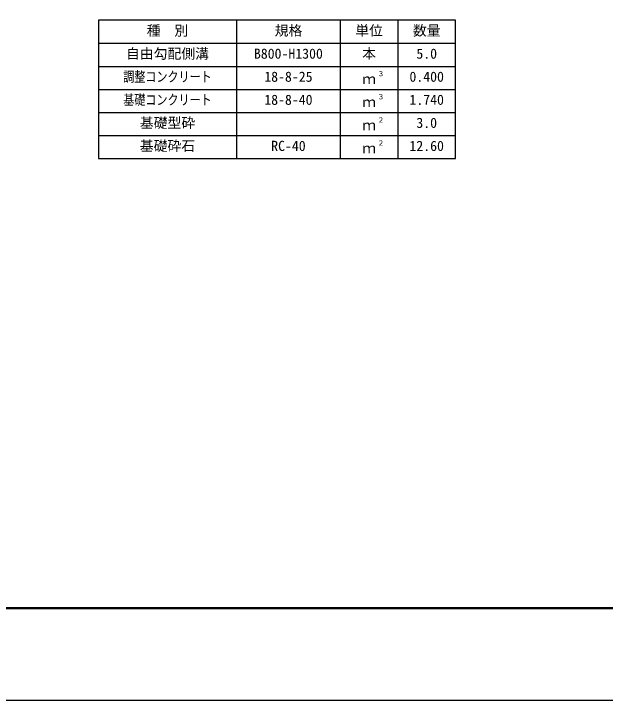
# Model space of a CAD drawing. Units: millimetres, scale not verified. Extents: x -16800 to 16800, y -5940 to 5940.
# Drawn here: x 3658 to 6225, y -5940 to -2963 of the extents above; entities that cross this region are included whole.
import ezdxf
from ezdxf.enums import TextEntityAlignment as Align

# ---------------------------------------------------------------- set-up
doc = ezdxf.new("R2010")
doc.units = ezdxf.units.MM
doc.header["$LTSCALE"] = 20
for name, color, linetype, lineweight in [('0-1_Defpoints', 5, 'Continuous', 25), ('0-3_HYO', 3, 'Continuous', 25), ('0-4_HYO2', 4, 'Continuous', 25), ('0-6_TXT', 7, 'Continuous', 25), ('0-7_WAKU', 3, 'Continuous', 25)]:
    doc.layers.add(name, color=color, linetype=linetype, lineweight=lineweight)
doc.styles.add('ＭＳ ゴシック', font='')
doc.styles.get('ＭＳ ゴシック').set_extended_font_data('MS Gothic')

msp = doc.modelspace()

# ---------------------------------------------------------------- linework, layer by layer
at = {"layer": '0-1_Defpoints'}
msp.add_lwpolyline([(0, -5940), (16800, -5940), (16800, 5940), (0, 5940)], close=True, dxfattribs=at)
at = {"layer": '0-3_HYO'}
for p, q in [((4625, -2991.13), (4625, -3591.13)), ((5075, -2991.13), (5075, -3591.13)), ((5325, -2991.13), (5325, -3591.13)), ((4025, -3091.13), (5575, -3091.13))]:
    msp.add_line(p, q, dxfattribs=at)
msp.add_lwpolyline([(4025, -3591.13), (5575, -3591.13), (5575, -2991.13), (4025, -2991.13)], close=True, dxfattribs=at)
at = {"layer": '0-4_HYO2'}
for p, q in [((4025, -3191.13), (5575, -3191.13)), ((4025, -3291.13), (5575, -3291.13)), ((4025, -3391.13), (5575, -3391.13)), ((4025, -3491.13), (5575, -3491.13))]:
    msp.add_line(p, q, dxfattribs=at)
at = {"layer": '0-7_WAKU', "lineweight": 50}
msp.add_lwpolyline([(400, -5540), (16400, -5540), (16400, 5540), (400, 5540)], close=True, dxfattribs=at)

# ---------------------------------------------------------------- texts
at = {"layer": '0-6_TXT', "style": 'ＭＳ ゴシック'}
for s, height, p in [('種\u3000別', 43.99, (4235, -3071.13)), ('規格', 43.99, (4790, -3071.13)), ('単位', 43.99, (5140, -3071.13)), ('数量', 43.99, (5390, -3071.13)), ('自由勾配側溝', 43.99, (4145, -3171.13)), ('B800-H1300', 43.99, (4700, -3171.13)), ('本', 43.99, (5170, -3171.13)), ('5.0', 43.99, (5405, -3171.13)), ('18-8-25', 43.99, (4745, -3271.13)), ('３', 21.99, (5235.54, -3240.76)), ('0.400', 43.99, (5375, -3271.13)), ('ｍ', 43.99, (5170, -3281.13)), ('18-8-40', 43.99, (4745, -3371.13)), ('３', 21.99, (5235.54, -3340.76)), ('1.740', 43.99, (5375, -3371.13)), ('ｍ', 43.99, (5170, -3381.13)), ('基礎型砕', 43.99, (4205, -3471.13)), ('２', 21.99, (5235.54, -3440.76)), ('3.0', 43.99, (5405, -3471.13)), ('ｍ', 43.99, (5170, -3481.13)), ('基礎砕石', 43.99, (4205, -3571.13)), ('２', 21.99, (5235.54, -3540.76)), ('RC-40', 43.99, (4775, -3571.13)), ('ｍ', 43.99, (5170, -3581.13)), ('12.60', 43.99, (5375, -3571.13))]:
    msp.add_text(s, height=height, dxfattribs=at).set_placement(p, align=Align.BOTTOM_LEFT)
at = {"layer": '0-6_TXT', "style": 'ＭＳ ゴシック', "width": 0.8}
for s, p in [('調整コンクリート', (4133, -3271.13)), ('基礎コンクリート', (4133, -3371.13))]:
    msp.add_text(s, height=43.99, dxfattribs=at).set_placement(p, align=Align.BOTTOM_LEFT)

doc.saveas('drawing.dxf')
